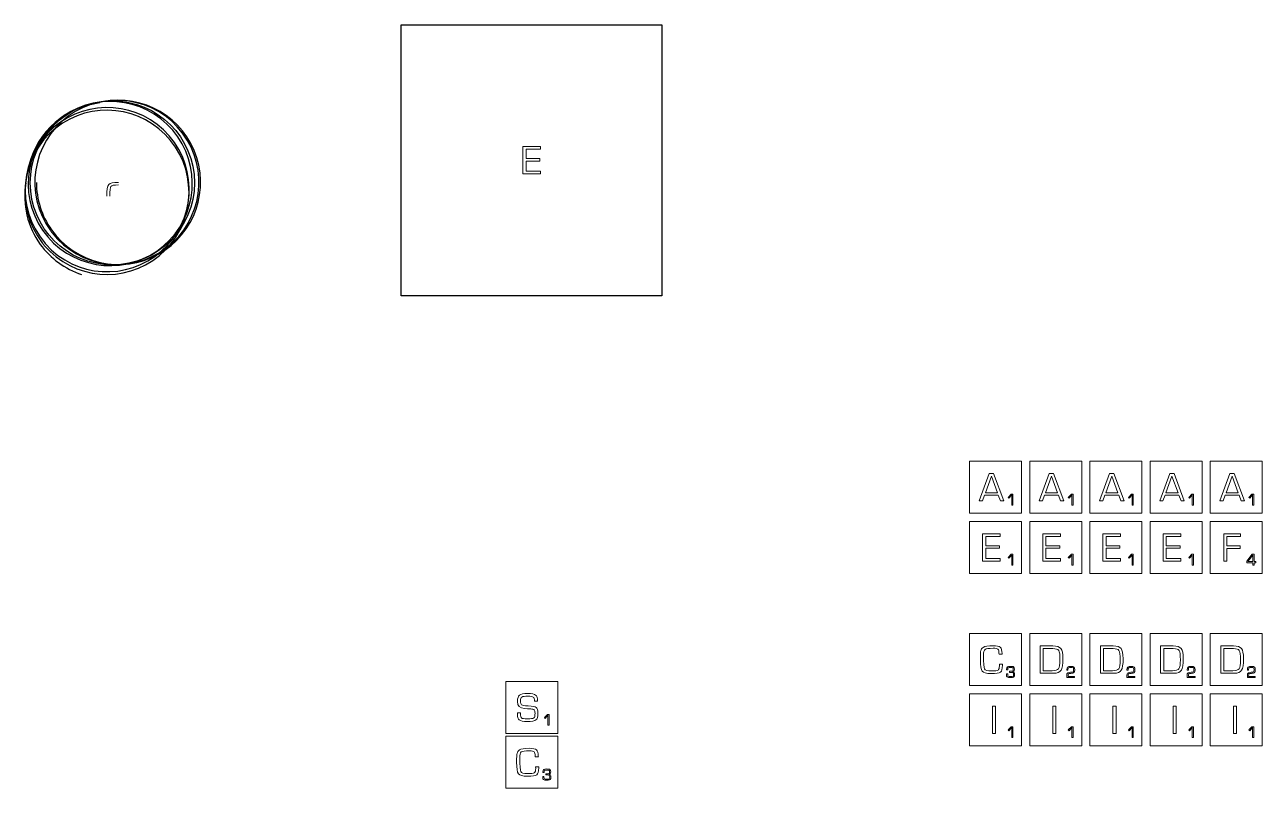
# Model space of a CAD drawing. Header units: millimetres. Extents: x -685 to 207, y -211 to 350.
# Drawn here: x -685.3 to -233, y 70.5 to 349.5 of the extents above; entities that cross this region are included whole.
import ezdxf

# ---------------------------------------------------------------- set-up
doc = ezdxf.new("R2010")
doc.units = ezdxf.units.MM
doc.layers.get('0').update_dxf_attribs({"linetype": 'CONTINUOUS', "lineweight": 25, "true_color": 0x000000})
doc.layers.add('letter', color=7, linetype='CONTINUOUS', lineweight=25, true_color=0x000000)
doc.layers.add('score', color=7, linetype='CONTINUOUS', lineweight=25, true_color=0x000000)

msp = doc.modelspace()

# ---------------------------------------------------------------- linework, layer by layer
for p, q in [((-547.71, 250.5), (-547.71, 349.5)), ((-547.71, 349.5), (-452.51, 349.5)), ((-452.51, 349.5), (-452.51, 250.5)), ((-661.4, 320.31), (-657.82, 321.14)), ((-684.93, 291.6), (-684.24, 295.88)), ((-452.51, 250.5), (-547.71, 250.5))]:
    msp.add_line(p, q)
at = {"lineweight": 5}
for p, q in [((-321, 190), (-340, 190)), ((-340, 190), (-340, 171)), ((-321, 171), (-321, 190)), ((-318, 190), (-318, 171)), ((-299, 190), (-318, 190)), ((-299, 171), (-299, 190)), ((-277, 190), (-296, 190)), ((-296, 190), (-296, 171)), ((-277, 171), (-277, 190)), ((-255, 190), (-274, 190)), ((-274, 190), (-274, 171)), ((-255, 171), (-255, 190)), ((-233, 190), (-252, 190)), ((-252, 190), (-252, 171)), ((-233, 171), (-233, 190)), ((-340, 171), (-321, 171)), ((-321, 168), (-340, 168)), ((-340, 168), (-340, 149)), ((-321, 149), (-321, 168)), ((-318, 171), (-299, 171)), ((-299, 168), (-318, 168)), ((-318, 168), (-318, 149)), ((-299, 149), (-299, 168)), ((-296, 171), (-277, 171)), ((-277, 168), (-296, 168)), ((-296, 168), (-296, 149)), ((-277, 149), (-277, 168)), ((-274, 171), (-255, 171)), ((-255, 168), (-274, 168)), ((-274, 168), (-274, 149)), ((-255, 149), (-255, 168)), ((-252, 171), (-233, 171)), ((-233, 168), (-252, 168)), ((-252, 168), (-252, 149)), ((-233, 149), (-233, 168)), ((-340, 149), (-321, 149)), ((-318, 149), (-299, 149)), ((-296, 149), (-277, 149)), ((-274, 149), (-255, 149)), ((-252, 149), (-233, 149)), ((-321, 127), (-340, 127)), ((-340, 127), (-340, 108)), ((-321, 108), (-321, 127)), ((-299, 127), (-318, 127)), ((-318, 127), (-318, 108)), ((-299, 108), (-299, 127)), ((-277, 127), (-296, 127)), ((-296, 127), (-296, 108)), ((-277, 108), (-277, 127)), ((-255, 127), (-274, 127)), ((-274, 127), (-274, 108)), ((-255, 108), (-255, 127)), ((-233, 127), (-252, 127)), ((-252, 127), (-252, 108)), ((-233, 108), (-233, 127)), ((-490.5, 109.5), (-509.5, 109.5)), ((-509.5, 109.5), (-509.5, 90.5)), ((-490.5, 90.5), (-490.5, 109.5)), ((-340, 108), (-321, 108)), ((-321, 105), (-340, 105)), ((-340, 105), (-340, 86)), ((-321, 86), (-321, 105)), ((-318, 108), (-299, 108)), ((-299, 105), (-318, 105)), ((-318, 105), (-318, 86)), ((-299, 86), (-299, 105)), ((-296, 108), (-277, 108)), ((-277, 105), (-296, 105)), ((-296, 105), (-296, 86)), ((-277, 86), (-277, 105)), ((-274, 108), (-255, 108)), ((-255, 105), (-274, 105)), ((-274, 105), (-274, 86)), ((-255, 86), (-255, 105)), ((-252, 108), (-233, 108)), ((-252, 105), (-252, 86)), ((-233, 105), (-252, 105)), ((-233, 86), (-233, 105)), ((-509.5, 90.5), (-490.5, 90.5)), ((-490.5, 89.5), (-509.5, 89.5)), ((-509.5, 89.5), (-509.5, 70.5)), ((-490.5, 70.5), (-490.5, 89.5)), ((-340, 86), (-321, 86)), ((-318, 86), (-299, 86)), ((-296, 86), (-277, 86)), ((-274, 86), (-255, 86)), ((-252, 86), (-233, 86)), ((-509.5, 70.5), (-490.5, 70.5))]:
    msp.add_line(p, q, dxfattribs=at)
msp.add_circle((-653.29, 291.73), 30)
for centre, start, end in [((-654.07, 291.48), 220.561, 220.3526), ((-652.38, 291.86), 217.4574, 217.4574), ((-652.38, 291.86), 217.4574, 217.4574), ((-651.64, 291.9), 217.8156, 215.8786), ((-651.05, 291.91), 215.2316, 106.5535), ((-655.28, 288.26), 220.2925, 217.9274), ((-655.19, 289.26), 221.6126, 220.1775), ((-654.97, 290.36), 220.0564, 220.0564), ((-654.97, 290.36), 220.0564, 220.0564), ((-654.62, 291.09), 99.5473, 170.8084), ((-655.31, 286.81), 170.8084, 215.8063), ((-651.05, 291.91), 180, 215.2316), ((-654.07, 291.48), 220.3526, 220.561), ((-651.64, 291.9), 215.8786, 217.8156), ((-655.31, 286.81), 215.8063, 252.0466), ((-655.28, 288.26), 217.9274, 220.2925), ((-655.19, 289.26), 220.1775, 221.6126)]:
    msp.add_arc(centre, 30, start, end)
at = {"layer": 'letter', "lineweight": 5}
for p, q in [((-503.21, 295), (-503.21, 305)), ((-503.21, 305), (-496.79, 305)), ((-502.08, 304.05), (-502.08, 300.64)), ((-496.79, 304.05), (-502.08, 304.05)), ((-496.79, 305), (-496.79, 304.05)), ((-502.08, 300.64), (-497.01, 300.64)), ((-497.01, 299.69), (-502.08, 299.69)), ((-502.08, 299.69), (-502.08, 295.95)), ((-497.01, 300.64), (-497.01, 299.69)), ((-496.79, 295), (-503.21, 295)), ((-502.08, 295.95), (-496.79, 295.95)), ((-496.79, 295.95), (-496.79, 295)), ((-336.49, 175.5), (-332.83, 185.5)), ((-332.83, 185.5), (-331.25, 185.5)), ((-331.25, 185.5), (-327.51, 175.5)), ((-314.49, 175.5), (-310.83, 185.5)), ((-310.83, 185.5), (-309.25, 185.5)), ((-309.25, 185.5), (-305.51, 175.5)), ((-292.49, 175.5), (-288.83, 185.5)), ((-288.83, 185.5), (-287.25, 185.5)), ((-287.25, 185.5), (-283.51, 175.5)), ((-270.49, 175.5), (-266.83, 185.5)), ((-266.83, 185.5), (-265.25, 185.5)), ((-265.25, 185.5), (-261.51, 175.5)), ((-248.49, 175.5), (-244.83, 185.5)), ((-244.83, 185.5), (-243.25, 185.5)), ((-243.25, 185.5), (-239.51, 175.5)), ((-332.01, 184.58), (-334.21, 178.47)), ((-329.79, 178.47), (-332.01, 184.58)), ((-310.01, 184.58), (-312.21, 178.47)), ((-307.79, 178.47), (-310.01, 184.58)), ((-288.01, 184.58), (-290.21, 178.47)), ((-285.79, 178.47), (-288.01, 184.58)), ((-266.01, 184.58), (-268.21, 178.47)), ((-263.79, 178.47), (-266.01, 184.58)), ((-244.01, 184.58), (-246.21, 178.47)), ((-241.79, 178.47), (-244.01, 184.58)), ((-334.53, 177.62), (-335.3, 175.5)), ((-329.47, 177.62), (-334.53, 177.62)), ((-334.21, 178.47), (-329.79, 178.47)), ((-328.69, 175.5), (-329.47, 177.62)), ((-312.53, 177.62), (-313.3, 175.5)), ((-307.47, 177.62), (-312.53, 177.62)), ((-312.21, 178.47), (-307.79, 178.47)), ((-306.69, 175.5), (-307.47, 177.62)), ((-290.53, 177.62), (-291.3, 175.5)), ((-285.47, 177.62), (-290.53, 177.62)), ((-290.21, 178.47), (-285.79, 178.47)), ((-284.69, 175.5), (-285.47, 177.62)), ((-268.53, 177.62), (-269.3, 175.5)), ((-263.47, 177.62), (-268.53, 177.62)), ((-268.21, 178.47), (-263.79, 178.47)), ((-262.69, 175.5), (-263.47, 177.62)), ((-246.53, 177.62), (-247.3, 175.5)), ((-241.47, 177.62), (-246.53, 177.62)), ((-246.21, 178.47), (-241.79, 178.47)), ((-240.69, 175.5), (-241.47, 177.62)), ((-335.3, 175.5), (-336.49, 175.5)), ((-327.51, 175.5), (-328.69, 175.5)), ((-313.3, 175.5), (-314.49, 175.5)), ((-305.51, 175.5), (-306.69, 175.5)), ((-291.3, 175.5), (-292.49, 175.5)), ((-283.51, 175.5), (-284.69, 175.5)), ((-269.3, 175.5), (-270.49, 175.5)), ((-261.51, 175.5), (-262.69, 175.5)), ((-247.3, 175.5), (-248.49, 175.5)), ((-239.51, 175.5), (-240.69, 175.5)), ((-335.21, 153.5), (-335.21, 163.5)), ((-335.21, 163.5), (-328.79, 163.5)), ((-328.79, 163.5), (-328.79, 162.55)), ((-313.21, 153.5), (-313.21, 163.5)), ((-313.21, 163.5), (-306.79, 163.5)), ((-306.79, 163.5), (-306.79, 162.55)), ((-291.21, 153.5), (-291.21, 163.5)), ((-291.21, 163.5), (-284.79, 163.5)), ((-284.79, 163.5), (-284.79, 162.55)), ((-269.21, 153.5), (-269.21, 163.5)), ((-269.21, 163.5), (-262.79, 163.5)), ((-262.79, 163.5), (-262.79, 162.55)), ((-247.07, 153.5), (-247.07, 163.5)), ((-247.07, 163.5), (-240.93, 163.5)), ((-240.93, 163.5), (-240.93, 162.55)), ((-334.08, 162.55), (-334.08, 159.14)), ((-328.79, 162.55), (-334.08, 162.55)), ((-334.08, 159.14), (-329.01, 159.14)), ((-329.01, 159.14), (-329.01, 158.19)), ((-312.08, 162.55), (-312.08, 159.14)), ((-306.79, 162.55), (-312.08, 162.55)), ((-312.08, 159.14), (-307.01, 159.14)), ((-307.01, 159.14), (-307.01, 158.19)), ((-290.08, 162.55), (-290.08, 159.14)), ((-284.79, 162.55), (-290.08, 162.55)), ((-290.08, 159.14), (-285.01, 159.14)), ((-285.01, 159.14), (-285.01, 158.19)), ((-268.08, 162.55), (-268.08, 159.14)), ((-262.79, 162.55), (-268.08, 162.55)), ((-268.08, 159.14), (-263.01, 159.14)), ((-263.01, 159.14), (-263.01, 158.19)), ((-245.94, 162.55), (-245.94, 159.05)), ((-240.93, 162.55), (-245.94, 162.55)), ((-245.94, 159.05), (-241.07, 159.05)), ((-241.07, 159.05), (-241.07, 158.1)), ((-329.01, 158.19), (-334.08, 158.19)), ((-334.08, 158.19), (-334.08, 154.45)), ((-334.08, 154.45), (-328.79, 154.45)), ((-328.79, 154.45), (-328.79, 153.5)), ((-307.01, 158.19), (-312.08, 158.19)), ((-312.08, 158.19), (-312.08, 154.45)), ((-312.08, 154.45), (-306.79, 154.45)), ((-306.79, 154.45), (-306.79, 153.5)), ((-285.01, 158.19), (-290.08, 158.19)), ((-290.08, 158.19), (-290.08, 154.45)), ((-290.08, 154.45), (-284.79, 154.45)), ((-284.79, 154.45), (-284.79, 153.5)), ((-263.01, 158.19), (-268.08, 158.19)), ((-268.08, 158.19), (-268.08, 154.45)), ((-268.08, 154.45), (-262.79, 154.45)), ((-262.79, 154.45), (-262.79, 153.5)), ((-241.07, 158.1), (-245.94, 158.1)), ((-245.94, 158.1), (-245.94, 153.5)), ((-328.79, 153.5), (-335.21, 153.5)), ((-306.79, 153.5), (-313.21, 153.5)), ((-284.79, 153.5), (-291.21, 153.5)), ((-262.79, 153.5), (-269.21, 153.5)), ((-245.94, 153.5), (-247.07, 153.5)), ((-314.15, 112.5), (-314.15, 122.5)), ((-314.15, 122.5), (-309.52, 122.5)), ((-292.15, 112.5), (-292.15, 122.5)), ((-292.15, 122.5), (-287.52, 122.5)), ((-270.15, 112.5), (-270.15, 122.5)), ((-270.15, 122.5), (-265.52, 122.5)), ((-248.15, 112.5), (-248.15, 122.5)), ((-248.15, 122.5), (-243.52, 122.5)), ((-329.21, 119.45), (-329.22, 119.75)), ((-328.09, 119.45), (-329.21, 119.45)), ((-328.1, 119.72), (-328.09, 119.45)), ((-309.53, 121.55), (-313.02, 121.55)), ((-313.02, 121.55), (-313.02, 113.45)), ((-287.53, 121.55), (-291.02, 121.55)), ((-291.02, 121.55), (-291.02, 113.45)), ((-265.53, 121.55), (-269.02, 121.55)), ((-269.02, 121.55), (-269.02, 113.45)), ((-243.53, 121.55), (-247.02, 121.55)), ((-247.02, 121.55), (-247.02, 113.45)), ((-329.08, 115.84), (-327.96, 115.84)), ((-329.07, 115.25), (-329.08, 115.84)), ((-327.96, 115.84), (-327.96, 115.46)), ((-313.02, 113.45), (-309.76, 113.45)), ((-291.02, 113.45), (-287.76, 113.45)), ((-269.02, 113.45), (-265.76, 113.45)), ((-247.02, 113.45), (-243.76, 113.45)), ((-309.23, 112.5), (-314.15, 112.5)), ((-287.23, 112.5), (-292.15, 112.5)), ((-265.23, 112.5), (-270.15, 112.5)), ((-243.23, 112.5), (-248.15, 112.5)), ((-501.55, 99.56), (-502.66, 99.62)), ((-500.38, 99.5), (-501.55, 99.56)), ((-497.91, 102.29), (-499.03, 102.29)), ((-331.56, 90.5), (-331.56, 100.5)), ((-331.56, 100.5), (-330.44, 100.5)), ((-330.44, 100.5), (-330.44, 90.5)), ((-309.56, 90.5), (-309.56, 100.5)), ((-309.56, 100.5), (-308.44, 100.5)), ((-308.44, 100.5), (-308.44, 90.5)), ((-287.56, 90.5), (-287.56, 100.5)), ((-287.56, 100.5), (-286.44, 100.5)), ((-286.44, 100.5), (-286.44, 90.5)), ((-265.56, 90.5), (-265.56, 100.5)), ((-265.56, 100.5), (-264.44, 100.5)), ((-264.44, 100.5), (-264.44, 90.5)), ((-243.56, 90.5), (-243.56, 100.5)), ((-243.56, 100.5), (-242.44, 100.5)), ((-242.44, 100.5), (-242.44, 90.5)), ((-505.27, 97.64), (-505.27, 98.09)), ((-505.27, 98.09), (-504.15, 98.09)), ((-504.15, 98.09), (-504.15, 97.84)), ((-330.44, 90.5), (-331.56, 90.5)), ((-308.44, 90.5), (-309.56, 90.5)), ((-286.44, 90.5), (-287.56, 90.5)), ((-264.44, 90.5), (-265.56, 90.5)), ((-242.44, 90.5), (-243.56, 90.5)), ((-498.71, 81.95), (-498.72, 82.25)), ((-497.59, 81.95), (-498.71, 81.95)), ((-497.6, 82.22), (-497.59, 81.95)), ((-498.58, 78.34), (-497.46, 78.34)), ((-498.57, 77.75), (-498.58, 78.34)), ((-497.46, 78.34), (-497.46, 77.96))]:
    msp.add_line(p, q, dxfattribs=at)
for points in [[(-654.62, 291.09), (-655.08, 290.53), (-655.31, 289.11), (-655.31, 286.81)], [(-651.05, 291.91), (-652.97, 291.91), (-654.16, 291.64), (-654.62, 291.09)], [(-654.24, 286.81), (-654.24, 288.87), (-654.1, 290.08), (-653.83, 290.43)], [(-653.83, 290.43), (-653.57, 290.79), (-652.64, 290.96), (-651.06, 290.96)], [(-335, 121.99), (-334.44, 122.4), (-333.21, 122.6), (-331.33, 122.6)], [(-331.33, 122.6), (-330.06, 122.6), (-329.2, 122.4), (-328.76, 122.01)], [(-309.52, 122.5), (-308.09, 122.5), (-307.12, 122.18), (-306.61, 121.55)], [(-287.52, 122.5), (-286.09, 122.5), (-285.12, 122.18), (-284.61, 121.55)], [(-265.52, 122.5), (-264.09, 122.5), (-263.12, 122.18), (-262.61, 121.55)], [(-243.52, 122.5), (-242.09, 122.5), (-241.12, 122.18), (-240.61, 121.55)], [(-336.04, 117.52), (-336.04, 119.25), (-335.99, 120.34), (-335.88, 120.79)], [(-335.88, 120.79), (-335.78, 121.24), (-335.49, 121.64), (-335, 121.99)], [(-334.33, 121.25), (-334.69, 120.98), (-334.86, 120.23), (-334.86, 119.01)], [(-334.86, 119.01), (-334.86, 116.2), (-334.74, 114.56), (-334.51, 114.08)], [(-331.38, 121.65), (-332.99, 121.65), (-333.97, 121.52), (-334.33, 121.25)], [(-329.61, 121.31), (-329.87, 121.54), (-330.46, 121.65), (-331.38, 121.65)], [(-329.22, 119.75), (-329.22, 120.56), (-329.35, 121.08), (-329.61, 121.31)], [(-328.76, 122.01), (-328.32, 121.61), (-328.1, 120.85), (-328.1, 119.72)], [(-307.38, 120.82), (-307.68, 121.31), (-308.4, 121.55), (-309.53, 121.55)], [(-306.93, 117.37), (-306.93, 119.19), (-307.08, 120.34), (-307.38, 120.82)], [(-306.61, 121.55), (-306.1, 120.92), (-305.85, 119.72), (-305.85, 117.94)], [(-305.85, 117.94), (-305.85, 115.77), (-306.08, 114.32), (-306.53, 113.59)], [(-285.38, 120.82), (-285.68, 121.31), (-286.4, 121.55), (-287.53, 121.55)], [(-284.93, 117.37), (-284.93, 119.19), (-285.08, 120.34), (-285.38, 120.82)], [(-284.61, 121.55), (-284.1, 120.92), (-283.85, 119.72), (-283.85, 117.94)], [(-283.85, 117.94), (-283.85, 115.77), (-284.08, 114.32), (-284.53, 113.59)], [(-263.38, 120.82), (-263.68, 121.31), (-264.4, 121.55), (-265.53, 121.55)], [(-262.93, 117.37), (-262.93, 119.19), (-263.08, 120.34), (-263.38, 120.82)], [(-262.61, 121.55), (-262.1, 120.92), (-261.85, 119.72), (-261.85, 117.94)], [(-261.85, 117.94), (-261.85, 115.77), (-262.08, 114.32), (-262.53, 113.59)], [(-241.38, 120.82), (-241.68, 121.31), (-242.4, 121.55), (-243.53, 121.55)], [(-240.93, 117.37), (-240.93, 119.19), (-241.08, 120.34), (-241.38, 120.82)], [(-240.61, 121.55), (-240.1, 120.92), (-239.85, 119.72), (-239.85, 117.94)], [(-239.85, 117.94), (-239.85, 115.77), (-240.08, 114.32), (-240.53, 113.59)], [(-335.36, 113.29), (-335.81, 113.89), (-336.04, 115.3), (-336.04, 117.52)], [(-332.16, 112.4), (-333.84, 112.4), (-334.9, 112.7), (-335.36, 113.29)], [(-334.51, 114.08), (-334.27, 113.59), (-333.45, 113.35), (-332.05, 113.35)], [(-332.05, 113.35), (-330.72, 113.35), (-329.89, 113.45), (-329.56, 113.66)], [(-329.56, 113.66), (-329.23, 113.87), (-329.07, 114.4), (-329.07, 115.25)], [(-327.96, 115.46), (-327.96, 114.1), (-328.2, 113.25), (-328.66, 112.91)], [(-309.76, 113.45), (-308.57, 113.45), (-307.79, 113.69), (-307.45, 114.17)], [(-306.53, 113.59), (-306.98, 112.86), (-307.88, 112.5), (-309.23, 112.5)], [(-307.45, 114.17), (-307.1, 114.65), (-306.93, 115.72), (-306.93, 117.37)], [(-287.76, 113.45), (-286.57, 113.45), (-285.79, 113.69), (-285.45, 114.17)], [(-284.53, 113.59), (-284.98, 112.86), (-285.88, 112.5), (-287.23, 112.5)], [(-285.45, 114.17), (-285.1, 114.65), (-284.93, 115.72), (-284.93, 117.37)], [(-265.76, 113.45), (-264.57, 113.45), (-263.79, 113.69), (-263.45, 114.17)], [(-262.53, 113.59), (-262.98, 112.86), (-263.88, 112.5), (-265.23, 112.5)], [(-263.45, 114.17), (-263.1, 114.65), (-262.93, 115.72), (-262.93, 117.37)], [(-243.76, 113.45), (-242.57, 113.45), (-241.79, 113.69), (-241.45, 114.17)], [(-240.53, 113.59), (-240.98, 112.86), (-241.88, 112.5), (-243.23, 112.5)], [(-241.45, 114.17), (-241.1, 114.65), (-240.93, 115.72), (-240.93, 117.37)], [(-328.66, 112.91), (-329.12, 112.57), (-330.29, 112.4), (-332.16, 112.4)], [(-505.21, 102.25), (-505.21, 103.39), (-504.96, 104.15), (-504.47, 104.53)], [(-504.47, 104.53), (-503.97, 104.91), (-502.99, 105.1), (-501.51, 105.1)], [(-501.33, 104.15), (-502.51, 104.15), (-503.28, 104.05), (-503.62, 103.84)], [(-501.51, 105.1), (-500.02, 105.1), (-499.05, 104.93), (-498.59, 104.57)], [(-499.43, 103.82), (-499.7, 104.04), (-500.34, 104.15), (-501.33, 104.15)], [(-498.59, 104.57), (-498.14, 104.22), (-497.91, 103.46), (-497.91, 102.29)], [(-502.66, 99.62), (-504.36, 99.73), (-505.21, 100.61), (-505.21, 102.25)], [(-503.62, 103.84), (-503.96, 103.63), (-504.13, 103.17), (-504.13, 102.45)], [(-504.13, 102.45), (-504.13, 101.64), (-504, 101.15), (-503.73, 100.98)], [(-503.73, 100.98), (-503.46, 100.8), (-502.66, 100.68), (-501.33, 100.62)], [(-501.33, 100.62), (-499.77, 100.55), (-498.78, 100.35), (-498.36, 100.03)], [(-499.03, 102.29), (-499.03, 103.1), (-499.17, 103.61), (-499.43, 103.82)], [(-498.36, 100.03), (-497.94, 99.7), (-497.73, 98.97), (-497.73, 97.83)], [(-504.55, 95.44), (-505.03, 95.81), (-505.27, 96.54), (-505.27, 97.64)], [(-501.68, 94.9), (-503.12, 94.9), (-504.08, 95.08), (-504.55, 95.44)], [(-504.15, 97.84), (-504.15, 96.95), (-504.02, 96.39), (-503.74, 96.18)], [(-503.74, 96.18), (-503.47, 95.96), (-502.77, 95.85), (-501.64, 95.85)], [(-498.46, 95.44), (-498.94, 95.08), (-500.02, 94.9), (-501.68, 94.9)], [(-501.64, 95.85), (-500.34, 95.85), (-499.55, 95.96), (-499.25, 96.18)], [(-499.11, 99.14), (-499.31, 99.34), (-499.73, 99.46), (-500.38, 99.5)], [(-499.25, 96.18), (-498.95, 96.39), (-498.8, 96.97), (-498.8, 97.92)], [(-498.8, 97.92), (-498.8, 98.53), (-498.91, 98.93), (-499.11, 99.14)], [(-497.73, 97.83), (-497.73, 96.6), (-497.97, 95.8), (-498.46, 95.44)], [(-505.54, 80.02), (-505.54, 81.75), (-505.49, 82.84), (-505.38, 83.29)], [(-505.38, 83.29), (-505.28, 83.74), (-504.99, 84.14), (-504.5, 84.49)], [(-504.5, 84.49), (-503.94, 84.9), (-502.71, 85.1), (-500.83, 85.1)], [(-503.83, 83.75), (-504.19, 83.48), (-504.36, 82.73), (-504.36, 81.51)], [(-504.36, 81.51), (-504.36, 78.7), (-504.24, 77.06), (-504.01, 76.58)], [(-500.88, 84.15), (-502.49, 84.15), (-503.47, 84.02), (-503.83, 83.75)], [(-499.11, 83.81), (-499.37, 84.04), (-499.96, 84.15), (-500.88, 84.15)], [(-500.83, 85.1), (-499.56, 85.1), (-498.7, 84.9), (-498.26, 84.51)], [(-498.72, 82.25), (-498.72, 83.06), (-498.85, 83.58), (-499.11, 83.81)], [(-498.26, 84.51), (-497.82, 84.11), (-497.6, 83.35), (-497.6, 82.22)], [(-504.86, 75.79), (-505.31, 76.39), (-505.54, 77.8), (-505.54, 80.02)], [(-499.06, 76.16), (-498.73, 76.37), (-498.57, 76.9), (-498.57, 77.75)], [(-497.46, 77.96), (-497.46, 76.6), (-497.7, 75.75), (-498.16, 75.41)], [(-501.66, 74.9), (-503.34, 74.9), (-504.4, 75.2), (-504.86, 75.79)], [(-504.01, 76.58), (-503.77, 76.09), (-502.95, 75.85), (-501.55, 75.85)], [(-498.16, 75.41), (-498.62, 75.07), (-499.79, 74.9), (-501.66, 74.9)], [(-501.55, 75.85), (-500.22, 75.85), (-499.39, 75.95), (-499.06, 76.16)]]:
    msp.add_open_spline(points, degree=3, dxfattribs=at)
at = {"layer": 'score', "lineweight": 5}
for p, q in [((-325.88, 176.8), (-324.77, 178)), ((-325.59, 176.53), (-325.88, 176.8)), ((-324.57, 177.66), (-325.59, 176.53)), ((-324.77, 178), (-324.12, 178)), ((-324.57, 174), (-324.57, 177.66)), ((-324.12, 178), (-324.12, 174)), ((-303.88, 176.8), (-302.77, 178)), ((-303.59, 176.53), (-303.88, 176.8)), ((-302.57, 177.66), (-303.59, 176.53)), ((-302.77, 178), (-302.12, 178)), ((-302.57, 174), (-302.57, 177.66)), ((-302.12, 178), (-302.12, 174)), ((-281.88, 176.8), (-280.77, 178)), ((-281.59, 176.53), (-281.88, 176.8)), ((-280.57, 177.66), (-281.59, 176.53)), ((-280.77, 178), (-280.12, 178)), ((-280.57, 174), (-280.57, 177.66)), ((-280.12, 178), (-280.12, 174)), ((-259.88, 176.8), (-258.77, 178)), ((-259.59, 176.53), (-259.88, 176.8)), ((-258.57, 177.66), (-259.59, 176.53)), ((-258.77, 178), (-258.12, 178)), ((-258.57, 174), (-258.57, 177.66)), ((-258.12, 178), (-258.12, 174)), ((-237.88, 176.8), (-236.77, 178)), ((-237.59, 176.53), (-237.88, 176.8)), ((-236.57, 177.66), (-237.59, 176.53)), ((-236.77, 178), (-236.12, 178)), ((-236.57, 174), (-236.57, 177.66)), ((-236.12, 178), (-236.12, 174)), ((-324.12, 174), (-324.57, 174)), ((-302.12, 174), (-302.57, 174)), ((-280.12, 174), (-280.57, 174)), ((-258.12, 174), (-258.57, 174)), ((-236.12, 174), (-236.57, 174)), ((-325.88, 154.8), (-324.77, 156)), ((-325.59, 154.53), (-325.88, 154.8)), ((-324.57, 155.66), (-325.59, 154.53)), ((-324.77, 156), (-324.12, 156)), ((-324.57, 152), (-324.57, 155.66)), ((-324.12, 156), (-324.12, 152)), ((-303.88, 154.8), (-302.77, 156)), ((-303.59, 154.53), (-303.88, 154.8)), ((-302.57, 155.66), (-303.59, 154.53)), ((-302.77, 156), (-302.12, 156)), ((-302.57, 152), (-302.57, 155.66)), ((-302.12, 156), (-302.12, 152)), ((-281.88, 154.8), (-280.77, 156)), ((-281.59, 154.53), (-281.88, 154.8)), ((-280.57, 155.66), (-281.59, 154.53)), ((-280.77, 156), (-280.12, 156)), ((-280.57, 152), (-280.57, 155.66)), ((-280.12, 156), (-280.12, 152)), ((-259.88, 154.8), (-258.77, 156)), ((-259.59, 154.53), (-259.88, 154.8)), ((-258.57, 155.66), (-259.59, 154.53)), ((-258.77, 156), (-258.12, 156)), ((-258.57, 152), (-258.57, 155.66)), ((-258.12, 156), (-258.12, 152)), ((-238.64, 153.45), (-236.65, 156)), ((-236.41, 155.71), (-238.27, 153.3)), ((-236.65, 156), (-235.95, 156)), ((-236.41, 153.3), (-236.41, 155.71)), ((-236.41, 155.71), (-236.41, 155.71)), ((-235.95, 156), (-235.95, 153.3)), ((-324.12, 152), (-324.57, 152)), ((-302.12, 152), (-302.57, 152)), ((-280.12, 152), (-280.57, 152)), ((-258.12, 152), (-258.57, 152)), ((-238.64, 152.92), (-238.64, 153.45)), ((-236.41, 152.92), (-238.64, 152.92)), ((-238.27, 153.3), (-236.41, 153.3)), ((-236.41, 152), (-236.41, 152.92)), ((-235.95, 152), (-236.41, 152)), ((-235.95, 153.3), (-235.36, 153.3)), ((-235.36, 152.92), (-235.95, 152.92)), ((-235.95, 152.92), (-235.95, 152)), ((-235.36, 153.3), (-235.36, 152.92)), ((-326.43, 113.77), (-326.42, 113.93)), ((-326, 113.77), (-326.43, 113.77)), ((-326, 113.95), (-326, 113.77)), ((-325.34, 112.85), (-325.34, 113.24)), ((-325.34, 113.24), (-325.18, 113.24)), ((-304.44, 113.62), (-304.44, 113.82)), ((-304, 113.62), (-304.44, 113.62)), ((-304, 113.92), (-304, 113.62)), ((-282.44, 113.62), (-282.44, 113.82)), ((-282, 113.62), (-282.44, 113.62)), ((-282, 113.92), (-282, 113.62)), ((-260.44, 113.62), (-260.44, 113.82)), ((-260, 113.62), (-260.44, 113.62)), ((-260, 113.92), (-260, 113.62)), ((-238.44, 113.62), (-238.44, 113.82)), ((-238, 113.62), (-238.44, 113.62)), ((-238, 113.92), (-238, 113.62)), ((-326.49, 112.06), (-326.49, 112.3)), ((-326.49, 112.3), (-326.05, 112.3)), ((-326.05, 112.3), (-326.05, 112.07)), ((-325.17, 112.85), (-325.34, 112.85)), ((-324.78, 112.85), (-325.17, 112.85)), ((-324.26, 113.07), (-324.26, 113.05)), ((-304.45, 110.98), (-304.45, 111.73)), ((-301.57, 110.98), (-304.45, 110.98)), ((-303.99, 111.5), (-303.99, 111.36)), ((-303.99, 111.36), (-301.57, 111.36)), ((-301.57, 111.36), (-301.57, 110.98)), ((-282.45, 110.98), (-282.45, 111.73)), ((-279.57, 110.98), (-282.45, 110.98)), ((-281.99, 111.5), (-281.99, 111.36)), ((-281.99, 111.36), (-279.57, 111.36)), ((-279.57, 111.36), (-279.57, 110.98)), ((-260.45, 110.98), (-260.45, 111.73)), ((-257.57, 110.98), (-260.45, 110.98)), ((-259.99, 111.5), (-259.99, 111.36)), ((-259.99, 111.36), (-257.57, 111.36)), ((-257.57, 111.36), (-257.57, 110.98)), ((-238.45, 110.98), (-238.45, 111.73)), ((-235.57, 110.98), (-238.45, 110.98)), ((-237.99, 111.5), (-237.99, 111.36)), ((-237.99, 111.36), (-235.57, 111.36)), ((-235.57, 111.36), (-235.57, 110.98)), ((-495.38, 96.3), (-494.27, 97.5)), ((-495.09, 96.03), (-495.38, 96.3)), ((-494.07, 97.16), (-495.09, 96.03)), ((-494.27, 97.5), (-493.62, 97.5)), ((-494.07, 93.5), (-494.07, 97.16)), ((-493.62, 97.5), (-493.62, 93.5)), ((-493.62, 93.5), (-494.07, 93.5)), ((-325.88, 91.8), (-324.77, 93)), ((-325.59, 91.53), (-325.88, 91.8)), ((-324.57, 92.66), (-325.59, 91.53)), ((-324.77, 93), (-324.12, 93)), ((-324.57, 89), (-324.57, 92.66)), ((-324.12, 93), (-324.12, 89)), ((-303.88, 91.8), (-302.77, 93)), ((-303.59, 91.53), (-303.88, 91.8)), ((-302.57, 92.66), (-303.59, 91.53)), ((-302.77, 93), (-302.12, 93)), ((-302.57, 89), (-302.57, 92.66)), ((-302.12, 93), (-302.12, 89)), ((-281.88, 91.8), (-280.77, 93)), ((-281.59, 91.53), (-281.88, 91.8)), ((-280.57, 92.66), (-281.59, 91.53)), ((-280.77, 93), (-280.12, 93)), ((-280.57, 89), (-280.57, 92.66)), ((-280.12, 93), (-280.12, 89)), ((-259.88, 91.8), (-258.77, 93)), ((-259.59, 91.53), (-259.88, 91.8)), ((-258.57, 92.66), (-259.59, 91.53)), ((-258.77, 93), (-258.12, 93)), ((-258.57, 89), (-258.57, 92.66)), ((-258.12, 93), (-258.12, 89)), ((-237.88, 91.8), (-236.77, 93)), ((-237.59, 91.53), (-237.88, 91.8)), ((-236.57, 92.66), (-237.59, 91.53)), ((-236.77, 93), (-236.12, 93)), ((-236.57, 89), (-236.57, 92.66)), ((-236.12, 93), (-236.12, 89)), ((-324.12, 89), (-324.57, 89)), ((-302.12, 89), (-302.57, 89)), ((-280.12, 89), (-280.57, 89)), ((-258.12, 89), (-258.57, 89)), ((-236.12, 89), (-236.57, 89)), ((-495.99, 74.56), (-495.99, 74.8)), ((-495.99, 74.8), (-495.55, 74.8)), ((-495.93, 76.27), (-495.92, 76.43)), ((-495.5, 76.27), (-495.93, 76.27)), ((-495.55, 74.8), (-495.55, 74.57)), ((-495.5, 76.45), (-495.5, 76.27)), ((-494.84, 75.35), (-494.84, 75.74)), ((-494.84, 75.74), (-494.68, 75.74)), ((-494.67, 75.35), (-494.84, 75.35)), ((-494.28, 75.35), (-494.67, 75.35)), ((-493.76, 75.57), (-493.76, 75.55))]:
    msp.add_line(p, q, dxfattribs=at)
for points in [[(-326.42, 113.93), (-326.42, 114.39), (-326.33, 114.69), (-326.16, 114.83)], [(-326.16, 114.83), (-325.98, 114.97), (-325.6, 115.04), (-325.03, 115.04)], [(-325.84, 114.55), (-325.95, 114.47), (-326, 114.27), (-326, 113.95)], [(-325.04, 114.66), (-325.47, 114.66), (-325.74, 114.62), (-325.84, 114.55)], [(-325.18, 113.24), (-324.64, 113.24), (-324.31, 113.27), (-324.19, 113.34)], [(-324.17, 114.54), (-324.28, 114.62), (-324.56, 114.66), (-325.04, 114.66)], [(-325.03, 115.04), (-324.44, 115.04), (-324.05, 114.98), (-323.87, 114.84)], [(-323.72, 113.31), (-323.81, 113.18), (-323.99, 113.1), (-324.26, 113.07)], [(-324.19, 113.34), (-324.07, 113.41), (-324.01, 113.59), (-324.01, 113.9)], [(-324.01, 113.9), (-324.01, 114.25), (-324.07, 114.46), (-324.17, 114.54)], [(-323.87, 114.84), (-323.68, 114.71), (-323.58, 114.44), (-323.58, 114.03)], [(-323.58, 114.03), (-323.58, 113.68), (-323.63, 113.44), (-323.72, 113.31)], [(-304.44, 113.82), (-304.44, 114.3), (-304.34, 114.62), (-304.13, 114.78)], [(-304.13, 114.78), (-303.93, 114.94), (-303.53, 115.02), (-302.92, 115.02)], [(-303.81, 114.52), (-303.94, 114.43), (-304, 114.23), (-304, 113.92)], [(-302.9, 114.64), (-303.39, 114.64), (-303.69, 114.6), (-303.81, 114.52)], [(-303.03, 112.86), (-302.54, 112.92), (-302.24, 112.99), (-302.14, 113.09)], [(-302.92, 115.02), (-302.38, 115.02), (-302.02, 114.93), (-301.83, 114.76)], [(-302.16, 114.49), (-302.27, 114.59), (-302.52, 114.64), (-302.9, 114.64)], [(-301.98, 113.82), (-301.98, 114.16), (-302.04, 114.38), (-302.16, 114.49)], [(-302.14, 113.09), (-302.04, 113.18), (-301.98, 113.42), (-301.98, 113.82)], [(-301.83, 114.76), (-301.65, 114.59), (-301.55, 114.26), (-301.55, 113.76)], [(-301.55, 113.76), (-301.55, 113.28), (-301.64, 112.96), (-301.81, 112.8)], [(-282.44, 113.82), (-282.44, 114.3), (-282.34, 114.62), (-282.13, 114.78)], [(-282.13, 114.78), (-281.93, 114.94), (-281.53, 115.02), (-280.92, 115.02)], [(-281.81, 114.52), (-281.94, 114.43), (-282, 114.23), (-282, 113.92)], [(-280.9, 114.64), (-281.39, 114.64), (-281.69, 114.6), (-281.81, 114.52)], [(-281.03, 112.86), (-280.54, 112.92), (-280.24, 112.99), (-280.14, 113.09)], [(-280.92, 115.02), (-280.38, 115.02), (-280.02, 114.93), (-279.83, 114.76)], [(-280.16, 114.49), (-280.27, 114.59), (-280.52, 114.64), (-280.9, 114.64)], [(-279.98, 113.82), (-279.98, 114.16), (-280.04, 114.38), (-280.16, 114.49)], [(-280.14, 113.09), (-280.04, 113.18), (-279.98, 113.42), (-279.98, 113.82)], [(-279.83, 114.76), (-279.65, 114.59), (-279.55, 114.26), (-279.55, 113.76)], [(-279.55, 113.76), (-279.55, 113.28), (-279.64, 112.96), (-279.81, 112.8)], [(-260.44, 113.82), (-260.44, 114.3), (-260.34, 114.62), (-260.13, 114.78)], [(-260.13, 114.78), (-259.93, 114.94), (-259.53, 115.02), (-258.92, 115.02)], [(-259.81, 114.52), (-259.94, 114.43), (-260, 114.23), (-260, 113.92)], [(-258.9, 114.64), (-259.39, 114.64), (-259.69, 114.6), (-259.81, 114.52)], [(-259.03, 112.86), (-258.54, 112.92), (-258.24, 112.99), (-258.14, 113.09)], [(-258.92, 115.02), (-258.38, 115.02), (-258.02, 114.93), (-257.83, 114.76)], [(-258.16, 114.49), (-258.27, 114.59), (-258.52, 114.64), (-258.9, 114.64)], [(-257.98, 113.82), (-257.98, 114.16), (-258.04, 114.38), (-258.16, 114.49)], [(-258.14, 113.09), (-258.04, 113.18), (-257.98, 113.42), (-257.98, 113.82)], [(-257.83, 114.76), (-257.65, 114.59), (-257.55, 114.26), (-257.55, 113.76)], [(-257.55, 113.76), (-257.55, 113.28), (-257.64, 112.96), (-257.81, 112.8)], [(-238.44, 113.82), (-238.44, 114.3), (-238.34, 114.62), (-238.13, 114.78)], [(-238.13, 114.78), (-237.93, 114.94), (-237.53, 115.02), (-236.92, 115.02)], [(-237.81, 114.52), (-237.94, 114.43), (-238, 114.23), (-238, 113.92)], [(-236.9, 114.64), (-237.39, 114.64), (-237.69, 114.6), (-237.81, 114.52)], [(-237.03, 112.86), (-236.54, 112.92), (-236.24, 112.99), (-236.14, 113.09)], [(-236.92, 115.02), (-236.38, 115.02), (-236.02, 114.93), (-235.83, 114.76)], [(-236.16, 114.49), (-236.27, 114.59), (-236.52, 114.64), (-236.9, 114.64)], [(-235.98, 113.82), (-235.98, 114.16), (-236.04, 114.38), (-236.16, 114.49)], [(-236.14, 113.09), (-236.04, 113.18), (-235.98, 113.42), (-235.98, 113.82)], [(-235.83, 114.76), (-235.65, 114.59), (-235.55, 114.26), (-235.55, 113.76)], [(-235.55, 113.76), (-235.55, 113.28), (-235.64, 112.96), (-235.81, 112.8)], [(-326.2, 111.17), (-326.4, 111.31), (-326.49, 111.61), (-326.49, 112.06)], [(-324.96, 110.96), (-325.59, 110.96), (-326, 111.03), (-326.2, 111.17)], [(-326.05, 112.07), (-326.05, 111.73), (-326, 111.52), (-325.88, 111.45)], [(-325.88, 111.45), (-325.77, 111.38), (-325.44, 111.34), (-324.9, 111.34)], [(-323.8, 111.19), (-323.99, 111.04), (-324.38, 110.96), (-324.96, 110.96)], [(-324.9, 111.34), (-324.48, 111.34), (-324.22, 111.39), (-324.1, 111.48)], [(-324.1, 112.72), (-324.2, 112.81), (-324.43, 112.85), (-324.78, 112.85)], [(-324.26, 113.05), (-323.95, 113), (-323.75, 112.92), (-323.65, 112.8)], [(-323.94, 112.15), (-323.94, 112.44), (-323.99, 112.63), (-324.1, 112.72)], [(-324.1, 111.48), (-323.99, 111.57), (-323.94, 111.79), (-323.94, 112.15)], [(-323.51, 112.11), (-323.51, 111.65), (-323.6, 111.34), (-323.8, 111.19)], [(-323.65, 112.8), (-323.56, 112.68), (-323.51, 112.45), (-323.51, 112.11)], [(-304.45, 111.73), (-304.45, 112.15), (-304.36, 112.43), (-304.2, 112.56)], [(-304.2, 112.56), (-304.04, 112.69), (-303.65, 112.79), (-303.03, 112.86)], [(-303.85, 112.26), (-303.95, 112.17), (-303.99, 111.92), (-303.99, 111.5)], [(-302.94, 112.47), (-303.45, 112.42), (-303.75, 112.35), (-303.85, 112.26)], [(-301.81, 112.8), (-301.99, 112.64), (-302.36, 112.53), (-302.94, 112.47)], [(-282.45, 111.73), (-282.45, 112.15), (-282.36, 112.43), (-282.2, 112.56)], [(-282.2, 112.56), (-282.04, 112.69), (-281.65, 112.79), (-281.03, 112.86)], [(-281.85, 112.26), (-281.95, 112.17), (-281.99, 111.92), (-281.99, 111.5)], [(-280.94, 112.47), (-281.45, 112.42), (-281.75, 112.35), (-281.85, 112.26)], [(-279.81, 112.8), (-279.99, 112.64), (-280.36, 112.53), (-280.94, 112.47)], [(-260.45, 111.73), (-260.45, 112.15), (-260.36, 112.43), (-260.2, 112.56)], [(-260.2, 112.56), (-260.04, 112.69), (-259.65, 112.79), (-259.03, 112.86)], [(-259.85, 112.26), (-259.95, 112.17), (-259.99, 111.92), (-259.99, 111.5)], [(-258.94, 112.47), (-259.45, 112.42), (-259.75, 112.35), (-259.85, 112.26)], [(-257.81, 112.8), (-257.99, 112.64), (-258.36, 112.53), (-258.94, 112.47)], [(-238.45, 111.73), (-238.45, 112.15), (-238.36, 112.43), (-238.2, 112.56)], [(-238.2, 112.56), (-238.04, 112.69), (-237.65, 112.79), (-237.03, 112.86)], [(-237.85, 112.26), (-237.95, 112.17), (-237.99, 111.92), (-237.99, 111.5)], [(-236.94, 112.47), (-237.45, 112.42), (-237.75, 112.35), (-237.85, 112.26)], [(-235.81, 112.8), (-235.99, 112.64), (-236.36, 112.53), (-236.94, 112.47)], [(-495.92, 76.43), (-495.92, 76.89), (-495.83, 77.19), (-495.66, 77.33)], [(-495.66, 77.33), (-495.48, 77.47), (-495.1, 77.54), (-494.53, 77.54)], [(-495.34, 77.05), (-495.45, 76.97), (-495.5, 76.77), (-495.5, 76.45)], [(-494.54, 77.16), (-494.97, 77.16), (-495.24, 77.12), (-495.34, 77.05)], [(-493.67, 77.04), (-493.78, 77.12), (-494.06, 77.16), (-494.54, 77.16)], [(-494.53, 77.54), (-493.94, 77.54), (-493.55, 77.48), (-493.37, 77.34)], [(-493.51, 76.4), (-493.51, 76.75), (-493.57, 76.96), (-493.67, 77.04)], [(-493.37, 77.34), (-493.18, 77.21), (-493.08, 76.94), (-493.08, 76.53)], [(-495.7, 73.67), (-495.9, 73.81), (-495.99, 74.11), (-495.99, 74.56)], [(-494.46, 73.46), (-495.09, 73.46), (-495.5, 73.53), (-495.7, 73.67)], [(-495.55, 74.57), (-495.55, 74.23), (-495.5, 74.02), (-495.38, 73.95)], [(-495.38, 73.95), (-495.27, 73.88), (-494.94, 73.84), (-494.4, 73.84)], [(-494.68, 75.74), (-494.14, 75.74), (-493.81, 75.77), (-493.69, 75.84)], [(-493.3, 73.69), (-493.49, 73.54), (-493.88, 73.46), (-494.46, 73.46)], [(-494.4, 73.84), (-493.98, 73.84), (-493.72, 73.89), (-493.6, 73.98)], [(-493.6, 75.22), (-493.7, 75.31), (-493.93, 75.35), (-494.28, 75.35)], [(-493.22, 75.81), (-493.31, 75.68), (-493.49, 75.6), (-493.76, 75.57)], [(-493.76, 75.55), (-493.45, 75.5), (-493.25, 75.42), (-493.15, 75.3)], [(-493.69, 75.84), (-493.57, 75.91), (-493.51, 76.09), (-493.51, 76.4)], [(-493.44, 74.65), (-493.44, 74.94), (-493.49, 75.13), (-493.6, 75.22)], [(-493.6, 73.98), (-493.49, 74.07), (-493.44, 74.29), (-493.44, 74.65)], [(-493.01, 74.61), (-493.01, 74.15), (-493.1, 73.84), (-493.3, 73.69)], [(-493.08, 76.53), (-493.08, 76.18), (-493.13, 75.94), (-493.22, 75.81)], [(-493.15, 75.3), (-493.06, 75.18), (-493.01, 74.95), (-493.01, 74.61)]]:
    msp.add_open_spline(points, degree=3, dxfattribs=at)

doc.saveas('drawing.dxf')
